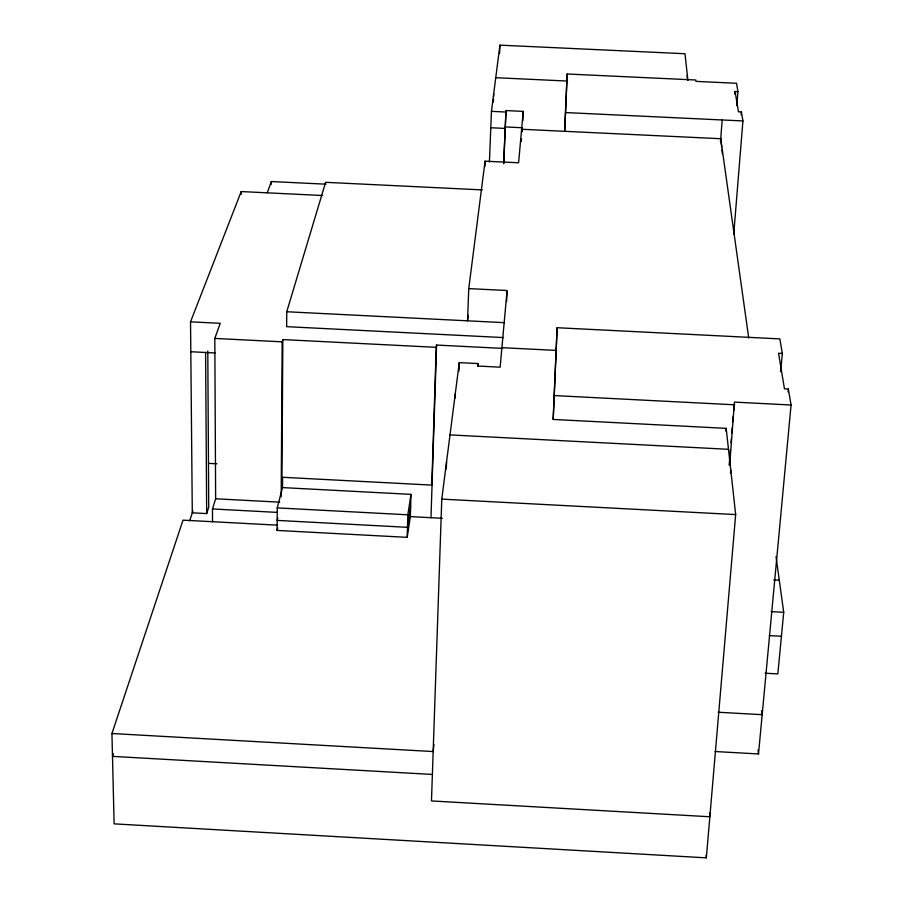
<?xml version="1.0" encoding="UTF-8"?>
<svg xmlns="http://www.w3.org/2000/svg" width="903" height="903" viewBox="0 0 903 903"><rect width="100%" height="100%" fill="white"/><g stroke="black" fill="none" stroke-linecap="round" stroke-linejoin="round"><path stroke-width="1.35" d="M271.306 184.359L271.318 181.537L325.983 184.189M282.526 487.597L410.989 494.359L410.346 516.606L407.208 537.353L277.108 530.433L277.232 507.892L282.526 487.597L282.583 477.326M281.194 496.74L282.154 341.831L282.831 339.573L436.228 347.328L436.578 345.059L502.644 348.389M282.831 339.573L281.95 477.247L431.781 485.103L432.119 482.608M482.315 189.901L325.611 182.316L286.748 311.749L286.646 326.66L503.592 337.587M407.208 537.353L407.84 514.8L410.989 494.359M431.781 485.103L436.228 347.328M430.991 517.701L436.578 345.059M477.834 366.291L477.947 363.57L459.266 362.622L441.781 499.111L431.476 800.938L709.848 816.764L709.555 812.565M446.308 468.928L446.556 461.884M455.123 398.031L455.27 393.821M458.961 371.065L459.266 362.622M503.637 163.657L505.996 110.572L523.232 111.385L518.593 162.777L485.069 161.174L468.747 288.61L467.54 320.825L468.239 315.26M484.855 166.66L485.069 161.174M277.04 525.14L183.027 520.151L111.938 733.518L114.117 823.852L706.338 857.85L735.663 514.586L726.181 428.349L553.178 419.443L557.128 327.721L779.853 338.896L782.325 353.457L780.666 371.709M567.186 74.001L564.68 131.307L567.186 74.001L695.829 80.006L695.999 81.383L736.532 83.279L737.954 91.666L736.837 105.719M489.426 161.942L491.446 111.351L499.923 45.15L684.982 53.728L687.928 80.48M493.365 102.174L493.478 99.364M493.591 96.565L493.704 93.754M499.585 53.593L499.923 45.15M553.178 419.443L557.128 327.721M503.75 163.522L505.996 110.572M506.583 301.512L507.012 291.895M522.792 120.934L523.232 111.385M687.138 77.951L687.341 75.152M720.481 141.929L722.197 119.964M734.884 94.262L735.098 91.53L737.954 91.666M741.171 114.76L741.397 111.949L738.462 111.803L735.098 91.53M733.71 234.43L742.921 120.946L741.397 111.949M725.944 431.16L726.181 428.349M729.15 465.147L729.624 459.548M730.087 453.938L730.437 449.739M731.024 442.73L731.374 438.531M731.848 432.932L732.31 427.322M732.784 421.724L733.247 416.114M733.721 410.515L734.071 406.316M729.692 465.147L734.421 402.106L791.062 405.007L758.509 753.949L715.074 751.522M730.538 472.935L730.775 470.124M521.257 141.5L521.505 138.746M522.126 131.872L522.363 129.129M788.093 391.834L788.353 389.035L784.459 388.832L778.555 353.265L782.325 353.457M776.038 556.62L783.714 612.324L777.833 673.909L765.191 673.209M477.947 363.57L477.676 366.042L500.149 367.182L507.068 290.518L468.747 288.61M433.948 744.557L433.169 751.556L111.938 733.518M410.628 506.707L407.49 527.318L277.165 520.399L277.831 517.814M277.108 530.433L277.774 527.826M212.532 521.72L212.465 508.953L215.636 498.783L214.812 338.422L220.253 323.308L190.533 321.818L192.294 512.825L206.674 513.593L208.728 507.114L207.792 351.041M113.36 753.712L112.491 756.375L432.379 774.447M189.698 520.783L192.903 510.974M267.254 192.824L271.318 181.537M190.533 321.818L241.203 191.56L322.664 195.522M495.758 77.703L567.547 81.056M565.662 112.57L742.921 120.946M491.446 111.351L505.827 112.028M522.487 127.752L505.296 126.939L505.138 128.429L490.792 127.741M521.618 129.264L720.741 138.723L748.722 338.004M286.748 311.749L504.292 322.664M501.91 347.678L555.943 350.398M214.812 338.422L282.154 341.831M190.815 351.73L215.004 352.96M554.442 395.582L734.749 404.804M450.01 434.896L728.484 449.31M208.514 463.363L216.799 463.792M441.781 499.111L735.663 514.586M215.636 498.783L279.761 502.17M277.232 507.892L407.84 514.8M410.346 516.606L442.301 518.299M212.465 508.953L277.108 512.385M773.668 579.94L779.289 580.234M771.094 611.636L783.714 612.324M769.3 635.599L781.434 636.254M718.178 712.241L762.177 714.679L761.703 710.548M788.353 389.035L791.062 405.007M720.741 138.723L721.666 147.087M721.971 149.875L722.434 154.063M758.057 749.806L758.509 753.949M706.146 855.039L706.338 857.85M205.591 352.475L206.674 513.593M241.203 191.56L241.203 194.382"/></g></svg>
